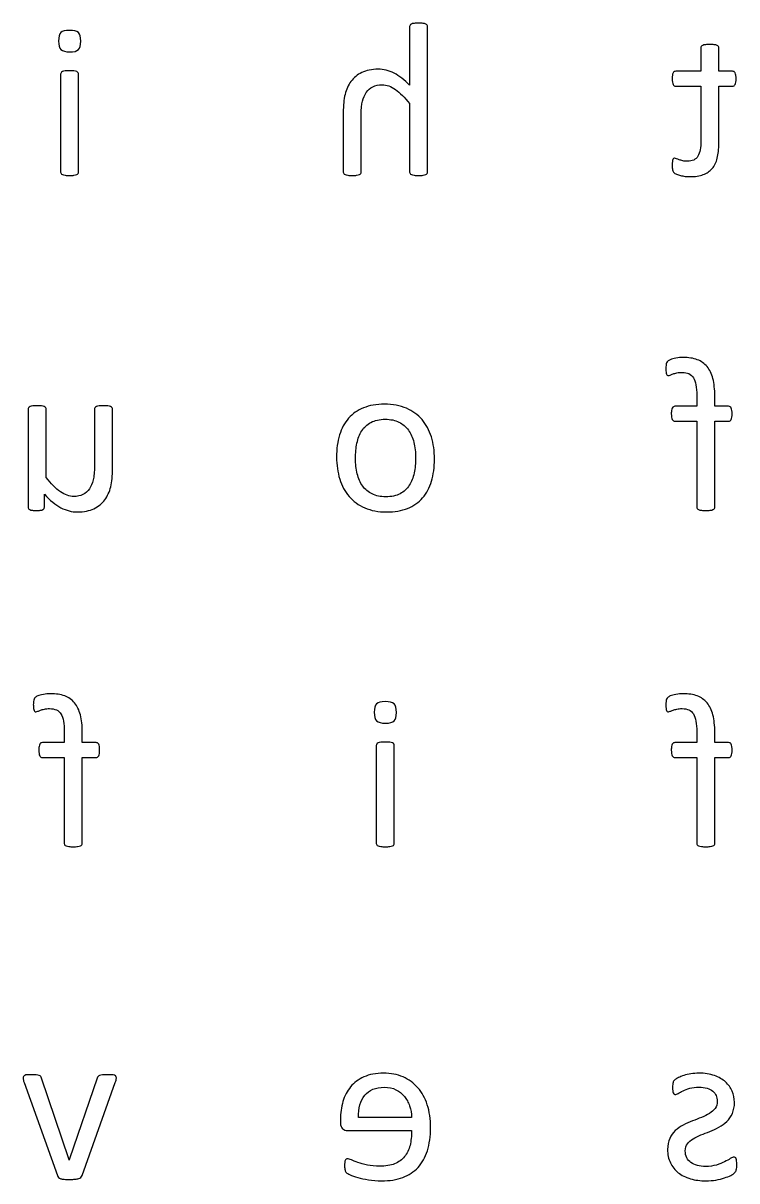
# Model space of a CAD drawing. Extents: x 4 to 604, y -23 to 293.
# Drawn here: x 529.1 to 562.9, y 147.7 to 202.5 of the extents above; entities that cross this region are included whole.
import ezdxf

# ---------------------------------------------------------------- set-up
doc = ezdxf.new("R2010")
doc.units = 0
doc.layers.add('Layer_1', color=7, linetype='CONTINUOUS')

msp = doc.modelspace()

# ---------------------------------------------------------------- linework, layer by layer
at = {"layer": 'Layer_1', "color": 1}
for p, q in [((547.401355, 202.351878), (547.401355, 199.572474)), ((548.252057, 195.462667), (548.252057, 202.351878)), ((530.763988, 201.671209), (530.763988, 201.671209)), ((561.203461, 201.341181), (561.203461, 200.237666)), ((562.054135, 200.237666), (562.054135, 201.341181)), ((561.203461, 200.237666), (560.01254, 200.237666)), ((562.69859, 200.237666), (562.054135, 200.237666)), ((530.861947, 200.103602), (530.861947, 195.462667)), ((531.712622, 195.462667), (531.712622, 200.103602)), ((560.012681, 199.531225), (561.203602, 199.531225)), ((561.203602, 199.531225), (561.203602, 196.942618)), ((562.05422, 196.818857), (562.05422, 199.531225)), ((562.05422, 199.531225), (562.703839, 199.531225)), ((547.401355, 198.706165), (547.401355, 195.462667)), ((544.256468, 198.288482), (544.256524, 195.462667)), ((545.107142, 195.462667), (545.107142, 198.180193)), ((559.842755, 195.802987), (559.842529, 195.803001)), ((559.543881, 186.142227), (559.54422, 186.142247)), ((561.008191, 184.873706), (561.008191, 184.368359)), ((561.863776, 184.368359), (561.863776, 184.847922)), ((561.008191, 184.368359), (559.971928, 184.368359)), ((562.518504, 184.368359), (561.863776, 184.368359)), ((529.320534, 184.234306), (529.320393, 179.593371)), ((530.176317, 180.990808), (530.176317, 184.234306)), ((532.465393, 184.234306), (532.465393, 181.532251)), ((533.321204, 181.418806), (533.321204, 184.234306)), ((559.971843, 183.661917), (561.008107, 183.661917)), ((561.008107, 183.661917), (561.008107, 179.593365)), ((561.863889, 179.593365), (561.863889, 183.661917)), ((561.863889, 183.661917), (562.518616, 183.661917)), ((543.939194, 181.965406), (543.939194, 181.965406)), ((544.836265, 181.908682), (544.836265, 181.908682)), ((530.093795, 179.593371), (530.093795, 180.207006)), ((529.569257, 170.216458), (529.56937, 170.216478)), ((559.543881, 170.216458), (559.54422, 170.216478)), ((545.724729, 169.876143), (545.724729, 169.876143)), ((531.033341, 168.947937), (531.033341, 168.442593)), ((531.889152, 168.442593), (531.889152, 168.922156)), ((561.008191, 168.947937), (561.008191, 168.442593)), ((561.863776, 168.442593), (561.863776, 168.922156)), ((531.033341, 168.442593), (529.997106, 168.442593)), ((532.543907, 168.442593), (531.889152, 168.442593)), ((561.008191, 168.442593), (559.971928, 168.442593)), ((562.518504, 168.442593), (561.863776, 168.442593)), ((545.822688, 168.30854), (545.822688, 163.667604)), ((546.673334, 163.667604), (546.673334, 168.30854)), ((529.996993, 167.736157), (531.033228, 167.736157)), ((531.033228, 167.736157), (531.033228, 163.667602)), ((531.88901, 163.667602), (531.88901, 167.736157)), ((531.88901, 167.736157), (532.543766, 167.736157)), ((559.971843, 167.736157), (561.008107, 167.736157)), ((561.008107, 167.736157), (561.008107, 163.667602)), ((561.863889, 163.667602), (561.863889, 167.736157)), ((561.863889, 167.736157), (562.518616, 167.736157)), ((529.086798, 152.562499), (529.08629, 152.562499)), ((531.246983, 148.720828), (529.952966, 152.547019)), ((532.592619, 152.547019), (531.283108, 148.720828)), ((529.127776, 152.345921), (530.710507, 147.937034)), ((531.875661, 147.937023), (533.453255, 152.34591)), ((544.124924, 150.587536), (544.12484, 150.432827)), ((547.496577, 150.685498), (544.980678, 150.685498)), ((544.454814, 150.06155), (547.496577, 150.06155)), ((559.624851, 149.174613), (559.624738, 149.174616)), ((531.262505, 148.658948), (531.246983, 148.720828)), ((531.283108, 148.720828), (531.262505, 148.658948))]:
    msp.add_line(p, q, dxfattribs=at)
for points in [[(547.421957, 202.424067), (547.408128, 202.403437), (547.401355, 202.379372), (547.401355, 202.351878)], [(547.488985, 202.475635), (547.458053, 202.461891), (547.43573, 202.444689), (547.421957, 202.424067)], [(547.617904, 202.506575), (547.562899, 202.499689), (547.519945, 202.489388), (547.488985, 202.475635)], [(547.82926, 202.516876), (547.743324, 202.516868), (547.672909, 202.513433), (547.617904, 202.506575)], [(548.03548, 202.506575), (547.980475, 202.513433), (547.911754, 202.516876), (547.82926, 202.516876)], [(548.166967, 202.475635), (548.134314, 202.489379), (548.090485, 202.49968), (548.03548, 202.506575)], [(548.233995, 202.424067), (548.22186, 202.444698), (548.19962, 202.46188), (548.166967, 202.475635)], [(548.252057, 202.351878), (548.252057, 202.379366), (548.246131, 202.403437), (548.233995, 202.424067)], [(530.874845, 202.070844), (530.800931, 202.000362), (530.763988, 201.867153), (530.763988, 201.671209)], [(531.284688, 202.176556), (531.085354, 202.176547), (530.948702, 202.141309), (530.874845, 202.070844)], [(531.702292, 202.068264), (531.626685, 202.140448), (531.487465, 202.176547), (531.284688, 202.176556)], [(531.815717, 201.660893), (531.815717, 201.860275), (531.7779, 201.996066), (531.702292, 202.068264)], [(530.763988, 201.671209), (530.763988, 201.47181), (530.801806, 201.336025), (530.877413, 201.263835)], [(530.877413, 201.263835), (530.95302, 201.191637), (531.092241, 201.155541), (531.294989, 201.155546)], [(531.294989, 201.155546), (531.494351, 201.155541), (531.630975, 201.190776), (531.704889, 201.261258)], [(531.704889, 201.261258), (531.778746, 201.331723), (531.815717, 201.464935), (531.815717, 201.660893)], [(561.224063, 201.408214), (561.210234, 201.387584), (561.203461, 201.365237), (561.203461, 201.341181)], [(561.291091, 201.462358), (561.260159, 201.446893), (561.237836, 201.428836), (561.224063, 201.408214)], [(561.419982, 201.495875), (561.365005, 201.488989), (561.322051, 201.477813), (561.291091, 201.462358)], [(561.631366, 201.506176), (561.54543, 201.506171), (561.474987, 201.502733), (561.419982, 201.495875)], [(561.837586, 201.495875), (561.782581, 201.502733), (561.713832, 201.506176), (561.631366, 201.506176)], [(561.969045, 201.462358), (561.93642, 201.477824), (561.892591, 201.489), (561.837586, 201.495875)], [(562.036073, 201.408214), (562.023937, 201.428845), (562.001698, 201.446884), (561.969045, 201.462358)], [(562.054135, 201.341181), (562.054135, 201.365226), (562.048208, 201.387581), (562.036073, 201.408214)], [(530.88255, 200.170639), (530.868721, 200.150008), (530.861947, 200.127659), (530.861947, 200.103602)], [(530.949577, 200.222203), (530.918646, 200.208459), (530.896294, 200.191261), (530.88255, 200.170639)], [(531.078468, 200.253144), (531.023491, 200.246257), (530.980509, 200.235956), (530.949577, 200.222203)], [(531.289853, 200.263445), (531.203916, 200.263439), (531.133473, 200.260002), (531.078468, 200.253144)], [(531.496072, 200.253144), (531.441067, 200.260002), (531.372346, 200.263445), (531.289853, 200.263445)], [(531.627532, 200.222203), (531.594878, 200.235948), (531.551049, 200.246249), (531.496072, 200.253144)], [(531.694559, 200.170639), (531.682424, 200.191269), (531.660185, 200.208448), (531.627532, 200.222203)], [(531.712622, 200.103602), (531.712622, 200.127648), (531.706695, 200.150005), (531.694559, 200.170639)], [(545.135506, 200.178372), (544.924121, 200.073515), (544.753123, 199.933428), (544.62251, 199.758109)], [(545.916556, 200.335648), (545.60724, 200.335646), (545.34689, 200.28322), (545.135506, 200.178372)], [(546.664106, 200.147432), (546.416653, 200.272908), (546.167479, 200.335646), (545.916556, 200.335648)], [(547.401355, 199.572474), (547.157317, 199.830298), (546.911586, 200.021953), (546.664106, 200.147432)], [(559.886245, 200.15775), (559.870723, 200.128525), (559.859716, 200.091571), (559.852717, 200.046887)], [(559.940375, 200.219632), (559.919773, 200.207582), (559.901711, 200.186968), (559.886245, 200.15775)], [(560.01254, 200.237666), (559.985164, 200.237661), (559.961006, 200.231655), (559.940375, 200.219632)], [(562.77335, 200.219632), (562.751055, 200.231655), (562.726106, 200.237666), (562.69859, 200.237666)], [(562.82748, 200.15775), (562.813652, 200.186968), (562.795674, 200.207593), (562.77335, 200.219632)], [(562.86098, 200.046887), (562.852514, 200.091571), (562.841225, 200.128525), (562.82748, 200.15775)], [(544.62251, 199.758109), (544.491926, 199.582781), (544.398256, 199.37738), (544.34153, 199.141896)], [(545.656206, 199.505438), (545.781653, 199.56731), (545.926885, 199.59825), (546.091844, 199.598255)], [(546.091844, 199.598255), (546.304922, 199.59825), (546.518056, 199.522623), (546.731134, 199.371366)], [(559.852717, 200.046887), (559.845944, 200.002192), (559.842557, 199.947186), (559.842557, 199.881875)], [(559.842557, 199.881875), (559.842557, 199.758112), (559.858079, 199.668732), (559.888954, 199.613732)], [(559.888954, 199.613732), (559.919886, 199.558724), (559.961147, 199.531222), (560.012681, 199.531225)], [(562.703839, 199.531225), (562.755401, 199.531222), (562.796605, 199.558713), (562.827565, 199.613732)], [(562.827565, 199.613732), (562.858497, 199.668732), (562.873962, 199.758112), (562.873962, 199.881875)], [(562.873962, 199.881875), (562.873962, 199.947186), (562.869729, 200.002192), (562.86098, 200.046887)], [(544.34153, 199.141896), (544.284831, 198.90641), (544.256468, 198.621939), (544.256468, 198.288482)], [(545.168977, 198.81961), (545.210238, 198.981179), (545.270408, 199.120405), (545.349458, 199.237296)], [(545.349458, 199.237296), (545.428509, 199.354173), (545.530758, 199.443555), (545.656206, 199.505438)], [(546.731134, 199.371366), (546.94424, 199.220103), (547.167618, 198.998369), (547.401355, 198.706165)], [(545.107142, 198.180193), (545.107142, 198.444895), (545.127744, 198.658035), (545.168977, 198.81961)], [(561.203602, 196.942618), (561.20363, 196.622905), (561.156358, 196.381407), (561.061842, 196.218114)], [(561.979459, 196.120137), (562.0293, 196.317806), (562.05422, 196.550715), (562.05422, 196.818857)], [(559.842529, 195.803001), (559.842529, 195.703306), (559.849302, 195.624242), (559.863131, 195.565796)], [(559.852915, 195.957685), (559.846141, 195.916432), (559.842755, 195.864867), (559.842755, 195.802987)], [(559.876057, 196.055661), (559.86759, 196.031587), (559.859688, 195.99894), (559.852915, 195.957685)], [(559.912153, 196.104649), (559.896631, 196.096041), (559.884778, 196.079729), (559.876057, 196.055661)], [(559.961147, 196.117547), (559.943931, 196.117544), (559.927619, 196.113257), (559.912153, 196.104649)], [(560.053913, 196.094348), (560.019567, 196.109814), (559.988635, 196.117547), (559.961147, 196.117547)], [(560.177668, 196.045363), (560.129549, 196.06255), (560.088288, 196.078879), (560.053913, 196.094348)], [(560.342627, 195.996374), (560.280764, 196.01184), (560.225787, 196.028172), (560.177668, 196.045363)], [(560.554011, 195.973176), (560.474989, 195.973176), (560.404518, 195.980909), (560.342627, 195.996374)], [(561.061842, 196.218114), (560.967326, 196.054823), (560.798077, 195.973176), (560.554011, 195.973176)], [(561.73974, 195.630262), (561.849722, 195.759175), (561.929647, 195.922469), (561.979459, 196.120137)], [(530.861947, 195.462667), (530.861947, 195.435178), (530.868721, 195.41196), (530.88255, 195.393051)], [(530.88255, 195.393051), (530.896378, 195.374142), (530.918646, 195.357816), (530.949577, 195.344066)], [(530.949577, 195.344066), (530.980509, 195.330322), (531.023491, 195.32002), (531.078468, 195.313126)], [(531.078468, 195.313126), (531.133473, 195.30624), (531.203916, 195.302825), (531.289853, 195.302825)], [(531.289853, 195.302825), (531.372346, 195.302825), (531.441067, 195.306268), (531.496072, 195.313126)], [(531.496072, 195.313126), (531.551049, 195.320012), (531.594878, 195.330313), (531.627532, 195.344066)], [(531.627532, 195.344066), (531.660185, 195.35781), (531.682537, 195.374148), (531.694559, 195.393051)], [(531.694559, 195.393051), (531.706695, 195.41196), (531.712622, 195.435167), (531.712622, 195.462667)], [(544.256524, 195.462667), (544.256524, 195.435178), (544.263298, 195.41196), (544.277127, 195.393051)], [(544.277127, 195.393051), (544.290956, 195.374142), (544.313223, 195.357816), (544.344126, 195.344066)], [(544.344126, 195.344066), (544.375058, 195.330322), (544.41804, 195.32002), (544.473045, 195.313126)], [(544.473045, 195.313126), (544.528022, 195.30624), (544.596743, 195.302825), (544.679237, 195.302825)], [(544.679237, 195.302825), (544.765174, 195.302825), (544.835644, 195.306268), (544.890621, 195.313126)], [(544.890621, 195.313126), (544.945626, 195.320012), (544.988581, 195.330313), (545.019512, 195.344066)], [(545.019512, 195.344066), (545.050472, 195.35781), (545.072796, 195.374148), (545.08654, 195.393051)], [(545.08654, 195.393051), (545.100369, 195.41196), (545.107142, 195.435167), (545.107142, 195.462667)], [(547.401355, 195.462667), (547.401355, 195.435178), (547.408128, 195.41196), (547.421957, 195.393051)], [(547.421957, 195.393051), (547.435786, 195.374142), (547.458053, 195.357816), (547.488985, 195.344066)], [(547.488985, 195.344066), (547.519945, 195.330322), (547.562899, 195.32002), (547.617904, 195.313126)], [(547.617904, 195.313126), (547.672909, 195.30624), (547.743324, 195.302825), (547.82926, 195.302825)], [(547.82926, 195.302825), (547.911754, 195.302825), (547.980475, 195.306268), (548.03548, 195.313126)], [(548.03548, 195.313126), (548.090485, 195.320012), (548.134314, 195.330313), (548.166967, 195.344066)], [(548.166967, 195.344066), (548.19962, 195.35781), (548.221972, 195.374148), (548.233995, 195.393051)], [(548.233995, 195.393051), (548.246131, 195.41196), (548.252057, 195.435167), (548.252057, 195.462667)], [(559.863131, 195.565796), (559.87696, 195.507357), (559.897506, 195.464386), (559.924994, 195.436886)], [(559.924994, 195.436886), (559.95237, 195.409397), (559.993715, 195.383599), (560.04872, 195.359534)], [(560.04872, 195.359534), (560.103726, 195.335461), (560.166435, 195.315705), (560.236906, 195.300234)], [(560.236906, 195.300234), (560.307349, 195.284768), (560.38211, 195.271873), (560.46116, 195.261561)], [(560.46116, 195.261561), (560.540239, 195.25126), (560.619261, 195.246095), (560.698311, 195.246095)], [(560.698311, 195.246095), (560.938906, 195.246095), (561.145126, 195.277893), (561.316999, 195.341492)], [(561.316999, 195.341492), (561.488844, 195.405091), (561.629758, 195.501345), (561.73974, 195.630262)], [(559.631427, 186.508346), (559.610824, 186.487715), (559.593609, 186.461068), (559.579865, 186.428417)], [(559.755153, 186.577961), (559.69329, 186.552166), (559.652057, 186.528965), (559.631427, 186.508346)], [(560.018071, 186.650151), (559.904674, 186.627799), (559.817016, 186.603734), (559.755153, 186.577961)], [(560.368648, 186.683668), (560.248393, 186.683662), (560.131496, 186.672492), (560.018071, 186.650151)], [(561.031164, 186.577961), (560.843825, 186.648424), (560.622986, 186.683662), (560.368648, 186.683668)], [(561.497734, 186.250516), (561.374008, 186.39833), (561.218475, 186.507479), (561.031164, 186.577961)], [(559.551501, 186.309816), (559.546421, 186.263399), (559.543881, 186.207536), (559.543881, 186.142227)], [(559.54422, 186.142247), (559.54422, 186.076924), (559.547607, 186.024498), (559.55438, 185.98497)], [(559.579865, 186.428417), (559.566036, 186.395753), (559.556722, 186.356219), (559.551501, 186.309816)], [(559.55438, 185.98497), (559.561153, 185.945431), (559.569056, 185.913633), (559.577522, 185.889573)], [(559.577522, 185.889573), (559.585989, 185.8655), (559.597278, 185.849173), (559.611022, 185.840585)], [(559.752782, 185.850886), (559.788878, 185.866352), (559.832708, 185.883537), (559.88427, 185.902448)], [(559.88427, 185.902448), (559.935832, 185.921357), (559.99682, 185.938542), (560.067291, 185.954016)], [(560.067291, 185.954016), (560.137762, 185.969482), (560.21938, 185.977215), (560.312175, 185.977215)], [(560.312175, 185.977215), (560.439344, 185.977209), (560.547633, 185.956584), (560.636984, 185.915337)], [(560.636984, 185.915337), (560.726336, 185.874077), (560.798528, 185.80962), (560.853505, 185.721964)], [(561.77355, 185.680709), (561.71338, 185.912752), (561.62146, 186.102688), (561.497734, 186.250516)], [(559.611022, 185.840585), (559.624851, 185.831977), (559.641954, 185.827688), (559.662584, 185.827688)], [(559.662584, 185.827688), (559.686573, 185.827679), (559.716686, 185.835421), (559.752782, 185.850886)], [(560.853505, 185.721964), (560.90851, 185.634298), (560.948022, 185.520853), (560.972095, 185.38163)], [(560.972095, 185.38163), (560.996084, 185.242395), (561.008191, 185.073088), (561.008191, 184.873706)], [(561.863776, 184.847922), (561.863776, 185.171061), (561.833691, 185.448658), (561.77355, 185.680709)], [(529.343676, 184.303919), (529.328154, 184.28501), (529.320534, 184.261803), (529.320534, 184.234306)], [(529.413301, 184.355487), (529.382369, 184.340021), (529.359142, 184.322822), (529.343676, 184.303919)], [(529.542163, 184.386424), (529.487158, 184.381259), (529.444232, 184.370958), (529.413301, 184.355487)], [(529.748411, 184.394157), (529.665918, 184.394151), (529.597168, 184.391617), (529.542163, 184.386424)], [(529.957199, 184.386424), (529.903916, 184.391589), (529.83432, 184.394157), (529.748411, 184.394157)], [(530.088658, 184.355487), (530.054284, 184.370952), (530.010483, 184.381254), (529.957199, 184.386424)], [(530.158254, 184.303919), (530.146119, 184.322828), (530.123033, 184.340012), (530.088658, 184.355487)], [(530.176317, 184.234306), (530.176345, 184.261795), (530.17039, 184.28501), (530.158254, 184.303919)], [(532.485995, 184.303919), (532.472166, 184.28501), (532.465393, 184.261803), (532.465393, 184.234306)], [(532.555591, 184.355487), (532.522938, 184.340021), (532.499739, 184.322822), (532.485995, 184.303919)], [(532.68705, 184.386424), (532.632045, 184.381259), (532.588244, 184.370958), (532.555591, 184.355487)], [(532.89327, 184.394157), (532.810805, 184.394151), (532.742055, 184.391617), (532.68705, 184.386424)], [(533.099518, 184.386424), (533.044513, 184.391589), (532.975764, 184.394157), (532.89327, 184.394157)], [(533.233545, 184.355487), (533.199171, 184.370952), (533.154495, 184.381254), (533.099518, 184.386424)], [(533.303141, 184.303919), (533.291006, 184.322828), (533.26792, 184.340012), (533.233545, 184.355487)], [(533.321204, 184.234306), (533.321204, 184.261795), (533.315277, 184.28501), (533.303141, 184.303919)], [(545.215177, 184.296186), (544.931628, 184.182736), (544.695324, 184.017726), (544.506291, 183.801151)], [(546.212804, 184.466352), (545.831268, 184.466346), (545.498726, 184.409625), (545.215177, 184.296186)], [(547.249068, 184.275559), (546.953468, 184.40275), (546.608028, 184.466346), (546.212804, 184.466352)], [(547.988857, 183.739274), (547.791245, 183.969596), (547.544639, 184.148358), (547.249068, 184.275559)], [(559.850742, 184.288445), (559.835219, 184.259221), (559.823366, 184.222264), (559.814674, 184.177579)], [(559.902304, 184.350325), (559.883395, 184.338302), (559.866236, 184.31766), (559.850742, 184.288445)], [(559.971928, 184.368359), (559.944552, 184.368353), (559.921212, 184.362348), (559.902304, 184.350325)], [(562.590696, 184.350325), (562.570094, 184.362348), (562.54602, 184.368359), (562.518504, 184.368359)], [(562.642258, 184.288445), (562.628429, 184.31766), (562.611326, 184.338288), (562.590696, 184.350325)], [(562.67319, 184.177579), (562.666416, 184.222264), (562.655974, 184.259221), (562.642258, 184.288445)], [(544.506291, 183.801151), (544.317259, 183.584571), (544.175498, 183.321585), (544.080954, 183.012194)], [(545.56835, 183.607778), (545.750496, 183.705752), (545.977374, 183.75474), (546.2489, 183.754743)], [(546.2489, 183.754743), (546.499796, 183.75474), (546.71547, 183.710047), (546.895895, 183.620673)], [(548.432256, 182.916797), (548.334297, 183.234782), (548.186525, 183.508941), (547.988857, 183.739274)], [(559.814674, 184.177579), (559.805925, 184.132881), (559.801691, 184.077879), (559.801691, 184.012567)], [(559.801691, 184.012567), (559.801691, 183.888804), (559.817214, 183.799421), (559.848089, 183.744422)], [(559.848089, 183.744422), (559.87902, 183.689414), (559.920281, 183.661914), (559.971843, 183.661917)], [(562.518616, 183.661917), (562.573622, 183.661914), (562.614882, 183.689406), (562.642371, 183.744422)], [(562.642371, 183.744422), (562.669746, 183.799421), (562.683632, 183.888804), (562.683632, 184.012567)], [(562.683632, 184.012567), (562.683632, 184.077879), (562.680245, 184.132881), (562.67319, 184.177579)], [(544.905833, 182.620291), (544.952259, 182.843741), (545.028741, 183.039691), (545.13528, 183.208143)], [(545.13528, 183.208143), (545.241819, 183.376588), (545.386204, 183.509802), (545.56835, 183.607778)], [(546.895895, 183.620673), (547.076348, 183.531288), (547.224994, 183.404951), (547.341862, 183.24166)], [(547.341862, 183.24166), (547.458702, 183.078366), (547.545514, 182.884996), (547.602212, 182.661547)], [(544.080954, 183.012194), (543.986466, 182.702793), (543.939194, 182.353865), (543.939194, 181.965406)], [(544.836265, 181.908682), (544.836265, 182.159634), (544.859408, 182.396836), (544.905833, 182.620291)], [(547.602212, 182.661547), (547.658939, 182.438092), (547.687274, 182.194012), (547.687274, 181.929307)], [(548.579181, 181.872586), (548.579181, 182.250733), (548.530187, 182.598803), (548.432256, 182.916797)], [(532.465393, 181.532251), (532.465393, 181.260669), (532.445637, 181.043234), (532.406098, 180.879943)], [(543.939194, 181.965406), (543.939194, 181.587251), (543.989034, 181.239183), (544.088687, 180.921192)], [(544.918731, 181.171289), (544.863782, 181.394739), (544.836265, 181.640537), (544.836265, 181.908682)], [(547.687274, 181.929307), (547.687274, 181.674915), (547.664132, 181.435994), (547.617678, 181.212542)], [(548.439989, 180.820642), (548.532784, 181.130034), (548.579181, 181.480681), (548.579181, 181.872586)], [(530.849134, 180.325607), (530.63775, 180.476867), (530.413496, 180.698601), (530.176317, 180.990808)], [(533.236114, 180.560233), (533.29284, 180.795716), (533.321204, 181.081906), (533.321204, 181.418806)], [(545.176512, 180.593752), (545.059672, 180.755325), (544.973736, 180.947834), (544.918731, 181.171289)], [(547.617678, 181.212542), (547.571281, 180.989089), (547.493952, 180.793997), (547.385692, 180.627269)], [(532.225673, 180.462257), (532.144901, 180.347093), (532.042624, 180.257713), (531.918926, 180.194117)], [(532.406098, 180.879943), (532.366587, 180.716649), (532.306417, 180.57742), (532.225673, 180.462257)], [(532.955133, 179.941441), (533.085774, 180.118484), (533.179415, 180.324747), (533.236114, 180.560233)], [(544.088687, 180.921192), (544.188368, 180.603204), (544.337014, 180.329045), (544.534654, 180.098718)], [(545.625048, 180.217319), (545.442874, 180.306701), (545.293381, 180.432177), (545.176512, 180.593752)], [(547.385692, 180.627269), (547.277403, 180.460538), (547.132171, 180.328184), (546.950025, 180.230211)], [(548.01722, 180.031681), (548.206281, 180.248256), (548.347194, 180.511245), (548.439989, 180.820642)], [(530.093795, 180.207006), (530.358463, 179.914799), (530.61966, 179.701659), (530.87747, 179.567587)], [(531.485828, 180.098718), (531.27275, 180.098718), (531.060519, 180.174348), (530.849134, 180.325607)], [(531.918926, 180.194117), (531.795172, 180.130516), (531.650815, 180.098718), (531.485828, 180.098718)], [(532.442166, 179.521178), (532.65355, 179.624311), (532.824549, 179.764397), (532.955133, 179.941441)], [(544.534654, 180.098718), (544.732295, 179.86839), (544.979747, 179.688767), (545.27704, 179.559854)], [(546.269503, 180.083249), (546.022022, 180.083249), (545.807223, 180.127936), (545.625048, 180.217319)], [(546.950025, 180.230211), (546.767879, 180.132234), (546.541029, 180.083249), (546.269503, 180.083249)], [(547.308363, 179.53665), (547.591911, 179.650094), (547.828188, 179.815104), (548.01722, 180.031681)], [(529.320393, 179.593371), (529.320393, 179.565882), (529.32632, 179.542664), (529.338455, 179.523758)], [(529.338455, 179.523758), (529.350591, 179.504849), (529.371983, 179.488519), (529.402915, 179.474769)], [(529.402915, 179.474769), (529.433846, 179.461025), (529.474261, 179.450696), (529.524045, 179.443832)], [(529.524045, 179.443832), (529.573913, 179.436946), (529.63493, 179.433531), (529.707094, 179.433531)], [(529.707094, 179.433531), (529.786144, 179.433531), (529.850576, 179.436974), (529.900416, 179.443832)], [(529.900416, 179.443832), (529.950257, 179.45069), (529.989796, 179.46102), (530.019006, 179.474769)], [(530.019006, 179.474769), (530.048216, 179.488514), (530.067972, 179.504849), (530.078273, 179.523758)], [(530.078273, 179.523758), (530.088715, 179.542666), (530.093795, 179.565868), (530.093795, 179.593371)], [(530.87747, 179.567587), (531.135251, 179.433517), (531.396448, 179.366481), (531.661116, 179.366481)], [(531.661116, 179.366481), (531.97046, 179.366481), (532.23081, 179.418048), (532.442166, 179.521178)], [(545.27704, 179.559854), (545.574361, 179.430938), (545.918926, 179.366481), (546.310735, 179.366481)], [(546.310735, 179.366481), (546.692243, 179.366481), (547.024786, 179.423205), (547.308363, 179.53665)], [(561.008107, 179.593365), (561.008107, 179.565876), (561.01488, 179.542658), (561.028709, 179.523752)], [(561.028709, 179.523752), (561.042538, 179.504843), (561.06568, 179.488514), (561.098333, 179.474764)], [(561.098333, 179.474764), (561.130958, 179.46102), (561.174787, 179.45069), (561.229764, 179.443827)], [(561.229764, 179.443827), (561.284769, 179.43694), (561.353518, 179.433526), (561.435984, 179.433526)], [(561.435984, 179.433526), (561.518477, 179.433526), (561.587227, 179.436969), (561.642232, 179.443827)], [(561.642232, 179.443827), (561.697209, 179.450685), (561.741038, 179.461014), (561.773691, 179.474764)], [(561.773691, 179.474764), (561.806344, 179.488508), (561.829543, 179.504843), (561.843287, 179.523752)], [(561.843287, 179.523752), (561.857116, 179.542661), (561.863889, 179.565862), (561.863889, 179.593365)], [(529.656802, 170.582577), (529.6362, 170.561946), (529.618984, 170.535304), (529.60524, 170.502648)], [(529.7805, 170.652192), (529.718665, 170.626397), (529.677432, 170.603199), (529.656802, 170.582577)], [(530.043446, 170.724385), (529.93005, 170.702033), (529.842391, 170.677968), (529.7805, 170.652192)], [(530.394023, 170.757904), (530.27374, 170.757896), (530.156872, 170.746728), (530.043446, 170.724385)], [(531.056511, 170.652192), (530.869229, 170.722658), (530.648362, 170.757896), (530.394023, 170.757904)], [(531.523081, 170.324747), (531.399383, 170.472564), (531.243822, 170.58171), (531.056511, 170.652192)], [(559.631427, 170.582577), (559.610824, 170.561946), (559.593609, 170.535304), (559.579865, 170.502648)], [(559.755153, 170.652192), (559.69329, 170.626397), (559.652057, 170.603199), (559.631427, 170.582577)], [(560.018071, 170.724385), (559.904674, 170.702033), (559.817016, 170.677968), (559.755153, 170.652192)], [(560.368648, 170.757904), (560.248393, 170.757896), (560.131496, 170.746728), (560.018071, 170.724385)], [(561.031164, 170.652192), (560.843825, 170.722658), (560.622986, 170.757896), (560.368648, 170.757904)], [(561.497734, 170.324747), (561.374008, 170.472564), (561.218475, 170.58171), (561.031164, 170.652192)], [(529.576877, 170.384047), (529.571797, 170.337633), (529.569257, 170.28177), (529.569257, 170.216458)], [(529.56937, 170.216478), (529.56937, 170.151158), (529.572756, 170.098732), (529.57953, 170.059204)], [(529.60524, 170.502648), (529.591411, 170.469984), (529.582098, 170.430453), (529.576877, 170.384047)], [(529.57953, 170.059204), (529.586303, 170.019662), (529.594205, 169.987864), (529.602672, 169.963807)], [(529.909447, 169.976685), (529.961009, 169.995594), (530.022026, 170.012773), (530.09244, 170.02825)], [(530.09244, 170.02825), (530.162911, 170.043716), (530.244558, 170.051448), (530.337324, 170.051448)], [(530.337324, 170.051448), (530.464522, 170.05144), (530.572811, 170.030818), (530.662134, 169.989568)], [(530.662134, 169.989568), (530.751514, 169.94831), (530.823706, 169.883854), (530.878683, 169.796198)], [(531.798925, 169.754946), (531.738755, 169.986986), (531.646836, 170.176919), (531.523081, 170.324747)], [(545.835558, 170.275778), (545.761672, 170.205302), (545.724729, 170.072087), (545.724729, 169.876143)], [(546.245457, 170.38149), (546.046096, 170.381485), (545.909472, 170.346247), (545.835558, 170.275778)], [(546.663033, 170.273202), (546.587426, 170.345389), (546.448234, 170.381485), (546.245457, 170.38149)], [(546.776458, 169.865831), (546.776458, 170.065212), (546.738669, 170.201004), (546.663033, 170.273202)], [(559.551501, 170.384047), (559.546421, 170.337633), (559.543881, 170.28177), (559.543881, 170.216458)], [(559.54422, 170.216478), (559.54422, 170.151158), (559.547607, 170.098732), (559.55438, 170.059204)], [(559.579865, 170.502648), (559.566036, 170.469984), (559.556722, 170.430453), (559.551501, 170.384047)], [(559.55438, 170.059204), (559.561153, 170.019662), (559.569056, 169.987864), (559.577522, 169.963807)], [(559.88427, 169.976685), (559.935832, 169.995594), (559.99682, 170.012773), (560.067291, 170.02825)], [(560.067291, 170.02825), (560.137762, 170.043716), (560.21938, 170.051448), (560.312175, 170.051448)], [(560.312175, 170.051448), (560.439344, 170.05144), (560.547633, 170.030818), (560.636984, 169.989568)], [(560.636984, 169.989568), (560.726336, 169.94831), (560.798528, 169.883854), (560.853505, 169.796198)], [(561.77355, 169.754946), (561.71338, 169.986986), (561.62146, 170.176919), (561.497734, 170.324747)], [(529.602672, 169.963807), (529.611421, 169.939734), (529.622427, 169.923407), (529.6362, 169.914816)], [(529.6362, 169.914816), (529.650029, 169.906208), (529.667131, 169.901919), (529.687762, 169.901919)], [(529.687762, 169.901919), (529.711751, 169.901913), (529.741892, 169.909652), (529.77796, 169.925117)], [(529.77796, 169.925117), (529.814056, 169.940583), (529.857885, 169.95777), (529.909447, 169.976685)], [(530.878683, 169.796198), (530.93366, 169.708529), (530.973199, 169.595084), (530.997245, 169.455861)], [(530.997245, 169.455861), (531.021234, 169.316629), (531.033341, 169.147321), (531.033341, 168.947937)], [(531.889152, 168.922156), (531.889152, 169.245298), (531.859067, 169.522891), (531.798925, 169.754946)], [(545.724729, 169.876143), (545.724729, 169.676751), (545.762519, 169.540959), (545.838154, 169.468772)], [(545.838154, 169.468772), (545.913762, 169.396574), (546.052954, 169.360481), (546.255758, 169.360487)], [(546.255758, 169.360487), (546.455092, 169.360481), (546.591716, 169.395716), (546.665602, 169.466193)], [(546.665602, 169.466193), (546.739516, 169.536664), (546.776458, 169.669876), (546.776458, 169.865831)], [(559.577522, 169.963807), (559.585989, 169.939734), (559.597278, 169.923407), (559.611022, 169.914816)], [(559.611022, 169.914816), (559.624851, 169.906208), (559.641954, 169.901919), (559.662584, 169.901919)], [(559.662584, 169.901919), (559.686573, 169.901913), (559.716686, 169.909652), (559.752782, 169.925117)], [(559.752782, 169.925117), (559.788878, 169.940583), (559.832708, 169.95777), (559.88427, 169.976685)], [(560.853505, 169.796198), (560.90851, 169.708529), (560.948022, 169.595084), (560.972095, 169.455861)], [(560.972095, 169.455861), (560.996084, 169.316629), (561.008191, 169.147321), (561.008191, 168.947937)], [(561.863776, 168.922156), (561.863776, 169.245298), (561.833691, 169.522891), (561.77355, 169.754946)], [(529.875919, 168.362682), (529.860397, 168.333455), (529.848544, 168.2965), (529.839823, 168.251813)], [(529.927481, 168.424559), (529.908572, 168.412536), (529.891385, 168.391897), (529.875919, 168.362682)], [(529.997106, 168.442593), (529.96973, 168.442587), (529.94639, 168.436581), (529.927481, 168.424559)], [(532.616071, 168.424559), (532.595469, 168.436581), (532.571396, 168.442593), (532.543907, 168.442593)], [(532.667633, 168.362682), (532.653804, 168.391897), (532.636702, 168.412525), (532.616071, 168.424559)], [(532.698565, 168.251813), (532.691792, 168.2965), (532.681349, 168.333455), (532.667633, 168.362682)], [(545.843291, 168.375573), (545.829462, 168.354943), (545.822688, 168.332599), (545.822688, 168.30854)], [(545.910318, 168.427141), (545.879359, 168.413397), (545.857035, 168.396195), (545.843291, 168.375573)], [(546.039181, 168.458081), (545.984204, 168.451195), (545.94125, 168.440894), (545.910318, 168.427141)], [(546.250566, 168.468382), (546.164657, 168.468379), (546.094186, 168.464939), (546.039181, 168.458081)], [(546.456785, 168.458081), (546.401808, 168.464939), (546.333059, 168.468382), (546.250566, 168.468382)], [(546.588244, 168.427141), (546.55562, 168.440885), (546.51179, 168.451186), (546.456785, 168.458081)], [(546.655272, 168.375573), (546.643137, 168.396204), (546.620898, 168.413386), (546.588244, 168.427141)], [(546.673334, 168.30854), (546.673334, 168.332585), (546.667408, 168.354946), (546.655272, 168.375573)], [(559.850742, 168.362682), (559.835219, 168.333455), (559.823366, 168.2965), (559.814674, 168.251813)], [(559.902304, 168.424559), (559.883395, 168.412536), (559.866236, 168.391897), (559.850742, 168.362682)], [(559.971928, 168.442593), (559.944552, 168.442587), (559.921212, 168.436581), (559.902304, 168.424559)], [(562.590696, 168.424559), (562.570094, 168.436581), (562.54602, 168.442593), (562.518504, 168.442593)], [(562.642258, 168.362682), (562.628429, 168.391897), (562.611326, 168.412525), (562.590696, 168.424559)], [(562.67319, 168.251813), (562.666416, 168.2965), (562.655974, 168.333455), (562.642258, 168.362682)], [(529.839823, 168.251813), (529.831356, 168.207118), (529.826841, 168.152116), (529.826841, 168.086804)], [(529.826841, 168.086804), (529.826841, 167.963041), (529.842363, 167.873661), (529.873238, 167.818661)], [(529.873238, 167.818661), (529.90417, 167.763654), (529.945431, 167.736151), (529.996993, 167.736157)], [(532.543766, 167.736157), (532.598743, 167.736151), (532.639976, 167.763645), (532.667492, 167.818661)], [(532.667492, 167.818661), (532.694868, 167.873661), (532.708725, 167.963041), (532.708725, 168.086804)], [(532.708725, 168.086804), (532.708725, 168.152116), (532.705338, 168.207118), (532.698565, 168.251813)], [(559.814674, 168.251813), (559.805925, 168.207118), (559.801691, 168.152116), (559.801691, 168.086804)], [(559.801691, 168.086804), (559.801691, 167.963041), (559.817214, 167.873661), (559.848089, 167.818661)], [(559.848089, 167.818661), (559.87902, 167.763654), (559.920281, 167.736151), (559.971843, 167.736157)], [(562.518616, 167.736157), (562.573622, 167.736151), (562.614882, 167.763645), (562.642371, 167.818661)], [(562.642371, 167.818661), (562.669746, 167.873661), (562.683632, 167.963041), (562.683632, 168.086804)], [(562.683632, 168.086804), (562.683632, 168.152116), (562.680245, 168.207118), (562.67319, 168.251813)], [(531.033228, 163.667602), (531.033228, 163.640113), (531.040001, 163.616895), (531.05383, 163.597989)], [(531.05383, 163.597989), (531.067659, 163.57908), (531.090801, 163.562753), (531.123454, 163.549001)], [(531.123454, 163.549001), (531.156108, 163.535256), (531.199908, 163.524927), (531.254885, 163.51806)], [(531.254885, 163.51806), (531.30989, 163.511174), (531.37864, 163.507759), (531.461105, 163.507759)], [(531.461105, 163.507759), (531.543599, 163.507759), (531.612348, 163.511202), (531.667353, 163.51806)], [(531.667353, 163.51806), (531.72233, 163.524947), (531.766159, 163.535248), (531.798812, 163.549001)], [(531.798812, 163.549001), (531.831465, 163.562745), (531.854664, 163.57908), (531.868408, 163.597989)], [(531.868408, 163.597989), (531.882237, 163.616898), (531.88901, 163.640099), (531.88901, 163.667602)], [(545.822688, 163.667604), (545.822688, 163.640116), (545.829462, 163.616898), (545.843291, 163.597991)], [(545.843291, 163.597991), (545.85712, 163.579083), (545.879359, 163.562756), (545.910318, 163.549003)], [(545.910318, 163.549003), (545.94125, 163.535259), (545.984204, 163.52493), (546.039181, 163.518063)], [(546.039181, 163.518063), (546.094186, 163.511177), (546.164657, 163.507762), (546.250566, 163.507762)], [(546.250566, 163.507762), (546.333059, 163.507762), (546.401808, 163.511205), (546.456785, 163.518063)], [(546.456785, 163.518063), (546.51179, 163.52495), (546.55562, 163.535251), (546.588244, 163.549003)], [(546.588244, 163.549003), (546.620898, 163.562748), (546.64325, 163.579083), (546.655272, 163.597991)], [(546.655272, 163.597991), (546.667408, 163.6169), (546.673334, 163.640102), (546.673334, 163.667604)], [(561.008107, 163.667602), (561.008107, 163.640113), (561.01488, 163.616895), (561.028709, 163.597989)], [(561.028709, 163.597989), (561.042538, 163.57908), (561.06568, 163.562753), (561.098333, 163.549001)], [(561.098333, 163.549001), (561.130958, 163.535256), (561.174787, 163.524927), (561.229764, 163.51806)], [(561.229764, 163.51806), (561.284769, 163.511174), (561.353518, 163.507759), (561.435984, 163.507759)], [(561.435984, 163.507759), (561.518477, 163.507759), (561.587227, 163.511202), (561.642232, 163.51806)], [(561.642232, 163.51806), (561.697209, 163.524947), (561.741038, 163.535248), (561.773691, 163.549001)], [(561.773691, 163.549001), (561.806344, 163.562745), (561.829543, 163.57908), (561.843287, 163.597989)], [(561.843287, 163.597989), (561.857116, 163.616898), (561.863889, 163.640099), (561.863889, 163.667602)], [(529.08629, 152.562499), (529.08629, 152.548754), (529.08629, 152.534132), (529.089112, 152.518667)], [(529.10486, 152.632112), (529.092724, 152.613203), (529.086798, 152.589996), (529.086798, 152.562499)], [(529.089112, 152.518667), (529.091934, 152.503201), (529.093345, 152.486863), (529.096732, 152.469679)], [(529.096732, 152.469679), (529.100119, 152.452491), (529.104352, 152.43358), (529.109714, 152.412958)], [(529.166751, 152.6811), (529.137541, 152.667355), (529.116911, 152.651015), (529.10486, 152.632112)], [(529.287881, 152.706867), (529.236319, 152.703423), (529.195961, 152.694844), (529.166751, 152.6811)], [(529.4838, 152.712031), (529.404749, 152.712026), (529.339443, 152.710338), (529.287881, 152.706867)], [(529.708082, 152.704298), (529.651355, 152.709435), (529.576594, 152.712031), (529.4838, 152.712031)], [(529.842109, 152.675935), (529.809456, 152.689679), (529.76478, 152.699134), (529.708082, 152.704298)], [(529.91687, 152.62437), (529.899654, 152.645001), (529.874762, 152.66218), (529.842109, 152.675935)], [(529.952966, 152.547019), (529.946193, 152.577953), (529.934057, 152.603737), (529.91687, 152.62437)], [(532.636448, 152.62437), (532.620926, 152.60374), (532.606363, 152.577953), (532.592619, 152.547019)], [(532.70864, 152.675935), (532.675987, 152.662191), (532.651914, 152.644992), (532.636448, 152.62437)], [(532.847804, 152.704298), (532.787691, 152.699134), (532.741293, 152.689679), (532.70864, 152.675935)], [(533.08758, 152.712031), (532.987899, 152.712026), (532.907974, 152.709491), (532.847804, 152.704298)], [(533.286067, 152.706867), (533.232783, 152.71031), (533.166602, 152.712031), (533.08758, 152.712031)], [(533.41493, 152.683668), (533.382305, 152.695691), (533.339322, 152.703423), (533.286067, 152.706867)], [(533.484526, 152.63468), (533.470697, 152.65531), (533.447583, 152.671631), (533.41493, 152.683668)], [(533.453255, 152.34591), (533.467084, 152.387157), (533.478091, 152.423256), (533.486783, 152.454199)], [(533.505128, 152.562487), (533.505128, 152.589976), (533.498354, 152.614049), (533.484526, 152.63468)], [(533.486783, 152.454199), (533.49525, 152.485133), (533.500612, 152.50834), (533.502306, 152.523812)], [(533.502306, 152.523812), (533.505128, 152.539277), (533.505128, 152.552169), (533.505128, 152.562487)], [(545.235948, 152.608921), (544.979888, 152.492033), (544.769379, 152.334759), (544.604392, 152.137094)], [(546.166548, 152.784246), (545.802199, 152.784243), (545.492009, 152.725801), (545.235948, 152.608921)], [(547.089386, 152.606342), (546.814446, 152.724943), (546.506823, 152.784243), (546.166548, 152.784246)], [(547.793108, 152.095841), (547.598939, 152.317569), (547.364356, 152.487738), (547.089386, 152.606342)], [(559.983217, 152.479977), (559.947149, 152.452488), (559.923075, 152.428406), (559.911052, 152.407784)], [(560.143039, 152.575374), (560.072568, 152.539272), (560.019285, 152.507474), (559.983217, 152.479977)], [(560.398224, 152.675927), (560.298544, 152.644984), (560.21351, 152.611464), (560.143039, 152.575374)], [(560.733363, 152.753278), (560.609609, 152.732648), (560.497934, 152.706861), (560.398224, 152.675927)], [(561.10457, 152.784215), (560.980816, 152.784212), (560.857061, 152.773914), (560.733363, 152.753278)], [(561.844359, 152.67077), (561.633003, 152.746395), (561.386397, 152.784212), (561.10457, 152.784215)], [(562.37282, 152.369109), (562.231907, 152.494582), (562.055744, 152.595135), (561.844359, 152.67077)], [(529.109714, 152.412958), (529.114794, 152.392327), (529.121003, 152.369981), (529.127776, 152.345921)], [(544.604392, 152.137094), (544.439433, 151.93942), (544.318275, 151.707374), (544.240946, 151.440953)], [(545.277125, 151.737442), (545.485066, 151.991831), (545.793535, 152.119029), (546.20256, 152.119032)], [(546.20256, 152.119032), (546.412194, 152.119029), (546.596062, 152.079492), (546.754191, 152.00043)], [(546.754191, 152.00043), (546.912292, 151.921357), (547.044626, 151.816506), (547.151165, 151.685877)], [(548.239047, 151.286256), (548.135979, 151.604241), (547.987305, 151.874102), (547.793108, 152.095841)], [(559.869848, 152.242772), (559.864768, 152.204954), (559.862228, 152.158543), (559.862228, 152.103543)], [(559.862228, 152.103543), (559.862228, 152.045098), (559.86505, 151.994391), (559.869848, 151.951425)], [(559.88537, 152.338171), (559.88029, 152.312376), (559.87521, 152.280584), (559.869848, 152.242772)], [(559.869848, 151.951425), (559.874928, 151.908449), (559.883677, 151.873213), (559.89553, 151.845713)], [(559.911052, 152.407784), (559.898917, 152.387154), (559.89045, 152.36395), (559.88537, 152.338171)], [(560.130085, 151.825103), (560.188533, 151.862915), (560.264141, 151.903307), (560.356935, 151.946283)], [(560.356935, 151.946283), (560.44973, 151.989249), (560.558837, 152.029643), (560.684313, 152.067464)], [(560.684313, 152.067464), (560.809789, 152.105273), (560.953271, 152.124182), (561.114787, 152.124185)], [(561.114787, 152.124185), (561.259172, 152.124182), (561.386341, 152.107844), (561.496323, 152.075197)], [(561.496323, 152.075197), (561.606305, 152.042535), (561.696503, 151.996124), (561.766974, 151.935968)], [(561.766974, 151.935968), (561.837445, 151.875804), (561.890728, 151.804472), (561.926825, 151.721973)], [(562.689897, 151.930798), (562.619426, 152.097523), (562.513706, 152.243627), (562.37282, 152.369109)], [(562.795561, 151.407403), (562.795561, 151.5896), (562.76034, 151.764064), (562.689897, 151.930798)], [(544.240946, 151.440953), (544.163617, 151.174527), (544.124952, 150.890055), (544.124924, 150.587536)], [(544.980678, 150.685498), (544.970518, 151.1324), (545.069183, 151.483047), (545.277125, 151.737442)], [(547.151165, 151.685877), (547.257704, 151.555242), (547.340226, 151.403118), (547.398617, 151.229518)], [(559.89553, 151.845713), (559.907666, 151.818225), (559.922059, 151.798441), (559.939331, 151.786413)], [(559.939331, 151.786413), (559.956547, 151.77439), (559.975427, 151.768379), (559.99603, 151.768379)], [(559.99603, 151.768379), (560.026961, 151.768376), (560.071665, 151.787288), (560.130085, 151.825103)], [(561.980927, 151.453828), (561.980927, 151.319753), (561.94658, 151.207166), (561.877831, 151.11607)], [(561.926825, 151.721973), (561.962893, 151.639463), (561.980927, 151.550083), (561.980927, 151.453828)], [(562.695034, 150.876274), (562.762061, 151.024094), (562.795561, 151.201138), (562.795561, 151.407403)], [(547.398617, 151.229518), (547.457066, 151.055912), (547.489719, 150.87457), (547.496577, 150.685498)], [(548.393733, 150.211108), (548.393733, 150.609879), (548.342171, 150.968262), (548.239047, 151.286256)], [(561.609748, 150.876289), (561.499738, 150.807531), (561.374318, 150.745654), (561.233376, 150.690651)], [(561.877831, 151.11607), (561.809082, 151.024969), (561.719702, 150.945041), (561.609748, 150.876289)], [(562.429519, 150.494687), (562.539501, 150.601255), (562.628006, 150.728449), (562.695034, 150.876274)], [(544.12484, 150.432827), (544.124868, 150.298752), (544.158368, 150.203352), (544.225395, 150.146634)], [(560.369833, 150.324536), (560.227198, 150.252338), (560.100875, 150.164677), (559.990893, 150.061547)], [(560.802903, 150.520485), (560.656825, 150.46204), (560.512468, 150.396722), (560.369833, 150.324536)], [(561.233376, 150.690651), (561.092463, 150.635646), (560.948953, 150.578922), (560.802903, 150.520485)], [(562.055744, 150.223966), (562.194964, 150.297874), (562.319537, 150.388115), (562.429519, 150.494687)], [(544.225395, 150.146634), (544.292423, 150.089907), (544.368877, 150.061547), (544.454814, 150.06155)], [(547.496577, 150.06155), (547.496577, 149.803717), (547.470894, 149.571671), (547.419248, 149.365412)], [(548.244212, 149.107593), (548.343892, 149.423866), (548.393733, 149.7917), (548.393733, 150.211108)], [(559.990893, 150.061547), (559.880911, 149.958414), (559.792406, 149.834654), (559.725378, 149.690272)], [(560.831323, 149.67479), (560.941276, 149.743542), (561.065031, 149.804561), (561.202501, 149.857847)], [(561.202501, 149.857847), (561.34, 149.911131), (561.48176, 149.966994), (561.627838, 150.025437)], [(561.627838, 150.025437), (561.773917, 150.083876), (561.916552, 150.150055), (562.055744, 150.223966)], [(547.419248, 149.365412), (547.367714, 149.159144), (547.281777, 148.982103), (547.161466, 148.834281)], [(559.624738, 149.174616), (559.624738, 148.937411), (559.668567, 148.725992), (559.756197, 148.540355)], [(559.725378, 149.690272), (559.658379, 149.545887), (559.624851, 149.374), (559.624851, 149.174613)], [(560.465252, 149.107562), (560.46528, 149.238195), (560.49878, 149.348202), (560.56578, 149.437585)], [(560.56578, 149.437585), (560.632808, 149.526964), (560.721312, 149.606032), (560.831323, 149.67479)], [(544.35169, 148.653814), (544.341248, 148.62974), (544.333628, 148.596232), (544.328548, 148.553261)], [(544.395519, 148.707958), (544.37661, 148.695936), (544.361991, 148.677876), (544.35169, 148.653814)], [(544.459978, 148.725992), (544.43599, 148.725992), (544.414428, 148.719981), (544.395519, 148.707958)], [(544.642971, 148.671848), (544.562228, 148.707944), (544.501211, 148.725992), (544.459978, 148.725992)], [(544.952315, 148.550667), (544.826896, 148.595357), (544.723772, 148.635749), (544.642971, 148.671848)], [(547.161466, 148.834281), (547.041183, 148.686456), (546.884775, 148.573011), (546.692328, 148.493944)], [(547.80084, 148.318636), (547.996759, 148.528338), (548.144559, 148.791321), (548.244212, 149.107593)], [(560.534876, 148.777543), (560.488479, 148.87036), (560.46528, 148.980368), (560.465252, 149.107562)], [(560.733363, 148.548071), (560.647427, 148.608232), (560.581246, 148.68472), (560.534876, 148.777543)], [(562.597074, 148.738867), (562.52316, 148.692459), (562.432115, 148.641752), (562.323827, 148.58675)], [(562.764658, 148.808483), (562.72684, 148.80848), (562.670988, 148.785284), (562.597074, 148.738867)], [(562.829061, 148.790449), (562.810152, 148.802472), (562.788703, 148.808483), (562.764658, 148.808483)], [(562.87289, 148.731149), (562.862448, 148.758637), (562.848054, 148.778418), (562.829061, 148.790449)], [(562.898572, 148.62286), (562.891799, 148.667553), (562.88305, 148.703646), (562.87289, 148.731149)], [(562.908732, 148.45785), (562.908732, 148.523165), (562.905346, 148.578167), (562.898572, 148.62286)], [(544.328548, 148.553261), (544.323468, 148.510287), (544.320928, 148.457861), (544.320928, 148.395984)], [(544.320928, 148.395984), (544.320928, 148.351292), (544.32375, 148.312619), (544.326008, 148.279963)], [(544.326008, 148.279963), (544.329394, 148.247304), (544.333628, 148.218083), (544.33899, 148.192299)], [(544.33899, 148.192299), (544.34407, 148.166532), (544.352819, 148.143311), (544.364672, 148.122686)], [(544.364672, 148.122686), (544.376808, 148.102055), (544.392048, 148.082291), (544.411069, 148.063385)], [(544.411069, 148.063385), (544.429978, 148.044476), (544.48583, 148.013536), (544.578653, 147.970565)], [(545.398283, 148.429487), (545.226409, 148.465583), (545.077791, 148.505978), (544.952315, 148.550667)], [(545.98601, 148.375342), (545.766046, 148.375342), (545.570128, 148.393376), (545.398283, 148.429487)], [(546.692328, 148.493944), (546.499852, 148.414879), (546.264423, 148.375342), (545.98601, 148.375342)], [(547.076517, 147.844228), (547.363509, 147.950798), (547.60495, 148.108936), (547.80084, 148.318636)], [(559.756197, 148.540355), (559.843855, 148.354715), (559.968456, 148.198302), (560.129972, 148.071104)], [(560.129972, 148.071104), (560.291516, 147.943909), (560.483992, 147.847652), (560.707399, 147.782334)], [(561.037542, 148.411422), (560.920674, 148.442365), (560.8193, 148.487912), (560.733363, 148.548071)], [(561.429323, 148.365013), (561.284995, 148.365013), (561.154382, 148.380479), (561.037542, 148.411422)], [(561.93975, 148.434626), (561.791951, 148.38822), (561.621827, 148.365013), (561.429323, 148.365013)], [(562.323827, 148.58675), (562.215594, 148.531744), (562.08755, 148.481038), (561.93975, 148.434626)], [(562.620104, 147.94477), (562.702597, 147.987738), (562.762767, 148.026414), (562.800556, 148.060792)], [(562.800556, 148.060792), (562.838346, 148.095169), (562.865863, 148.143297), (562.88305, 148.205177)], [(562.88305, 148.205177), (562.900266, 148.267054), (562.908732, 148.351277), (562.908732, 148.45785)], [(530.710507, 147.937034), (530.724336, 147.899217), (530.742313, 147.868279), (530.764637, 147.844214)], [(530.764637, 147.844214), (530.786933, 147.820141), (530.820517, 147.801243), (530.865193, 147.787491)], [(530.865193, 147.787491), (530.90984, 147.773746), (530.966567, 147.764292), (531.035316, 147.75913)], [(531.035316, 147.75913), (531.104066, 147.753965), (531.189974, 147.751397), (531.293098, 147.751397)], [(531.293098, 147.751397), (531.396222, 147.751397), (531.482131, 147.75484), (531.550852, 147.761698)], [(531.550852, 147.761698), (531.619601, 147.768584), (531.675481, 147.778886), (531.718435, 147.792635)], [(531.718435, 147.792635), (531.76139, 147.80638), (531.794889, 147.825297), (531.818963, 147.849359)], [(531.818963, 147.849359), (531.842952, 147.873433), (531.861917, 147.902643), (531.875661, 147.937023)], [(544.578653, 147.970565), (544.671419, 147.927594), (544.791731, 147.885484), (544.939502, 147.844228)], [(544.939502, 147.844228), (545.08733, 147.802976), (545.2583, 147.766019), (545.452469, 147.73336)], [(545.452469, 147.73336), (545.646695, 147.700704), (545.853761, 147.684375), (546.073725, 147.684375)], [(546.073725, 147.684375), (546.455261, 147.684375), (546.789525, 147.737659), (547.076517, 147.844228)], [(560.707399, 147.782334), (560.930806, 147.71702), (561.176537, 147.684361), (561.444648, 147.684361)], [(561.444648, 147.684361), (561.609635, 147.684361), (561.766861, 147.697258), (561.916382, 147.723034)], [(561.916382, 147.723034), (562.065876, 147.748801), (562.199959, 147.781476), (562.318493, 147.82101)], [(562.318493, 147.82101), (562.437111, 147.860544), (562.53761, 147.901796), (562.620104, 147.94477)]]:
    msp.add_open_spline(points, degree=3, dxfattribs=at)

doc.saveas('drawing.dxf')
